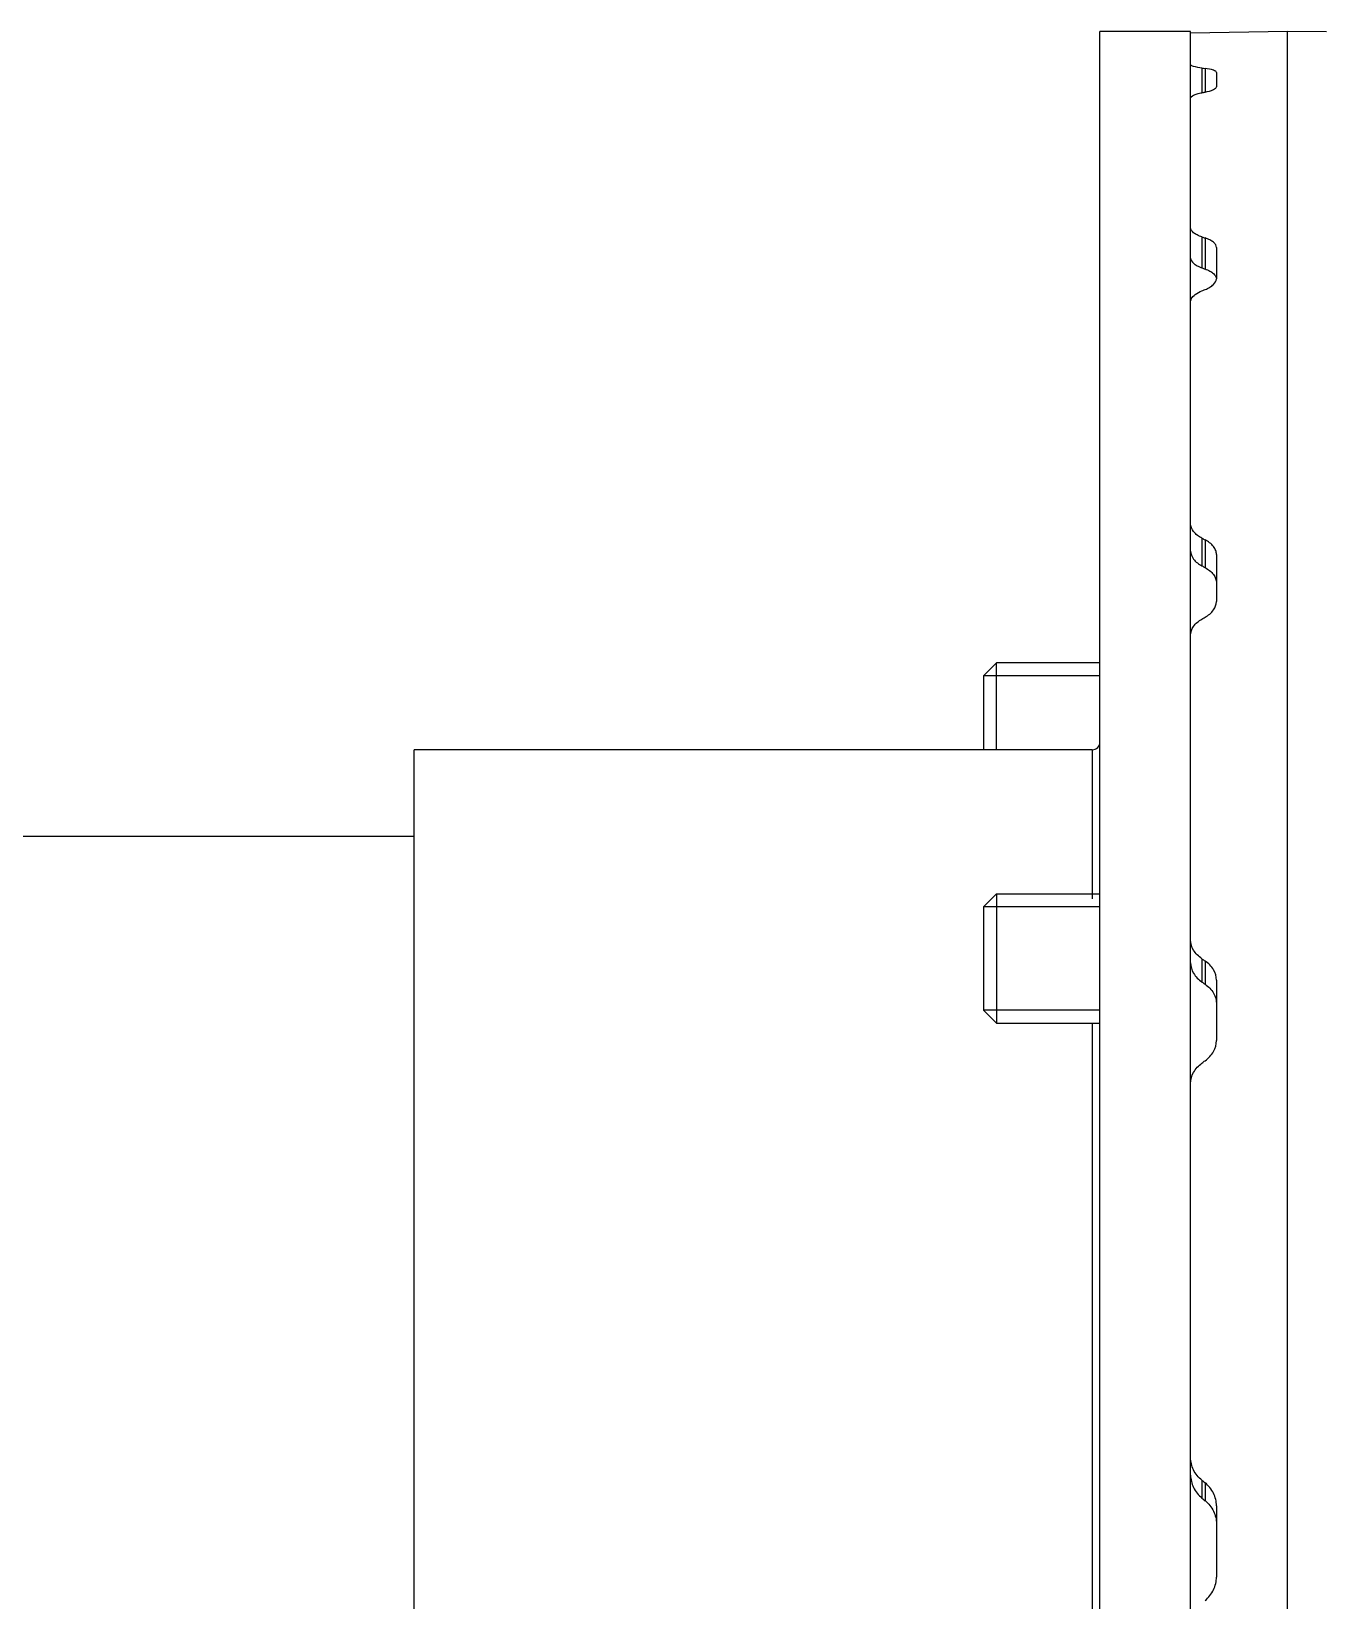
# Model space of a CAD drawing. Header units: millimetres. Extents: x -95754 to 177808, y 34455 to 150605.
# Drawn here: x 174613.8 to 174663.8, y 139669.2 to 139729.8 of the extents above; entities that cross this region are included whole.
import ezdxf

# ---------------------------------------------------------------- set-up
doc = ezdxf.new("R2010")
doc.units = ezdxf.units.MM
doc.header["$LTSCALE"] = 300
doc.layers.add('A-ETC-기계', color=253, linetype='Continuous')

# ---------------------------------------------------------------- blocks, each defined once
blk = doc.blocks.new('A$Cefb55bcc')
at = {"color": 8, "linetype": 'ByBlock', "ltscale": 3}
for p, q in [((499.194, -425.397), (495.696, -425.397)), ((495.696, -675.298), (495.696, -425.398)), ((502.943, -425.397), (499.194, -425.463)), ((499.194, -675.298), (499.194, -425.398)), ((502.943, -675.298), (502.943, -425.397)), ((504.447, -425.411), (502.943, -425.397)), ((499.633, -426.814), (499.633, -427.766)), ((499.755, -426.83), (499.755, -427.741)), ((500.194, -426.984), (500.194, -427.536)), ((499.633, -433.335), (499.633, -434.527)), ((499.755, -433.375), (499.755, -434.572)), ((500.194, -433.744), (500.194, -434.95)), ((499.633, -444.969), (499.633, -446.037)), ((499.755, -445.032), (499.755, -446.103)), ((500.194, -445.6), (500.194, -447.409)), ((491.697, -449.783), (491.197, -450.283)), ((491.697, -453.136), (491.697, -449.783)), ((495.696, -449.783), (491.697, -449.783)), ((491.197, -450.283), (491.197, -453.136)), ((495.696, -450.283), (491.197, -450.283)), ((469.206, -647.559), (469.206, -453.136)), ((495.396, -453.136), (469.206, -453.136)), ((495.396, -453.136), (495.396, -458.898)), ((469.206, -456.485), (423.61, -456.485)), ((491.697, -458.698), (491.197, -459.198)), ((491.197, -459.198), (491.197, -463.197)), ((495.696, -459.198), (491.197, -459.198)), ((491.697, -458.698), (491.697, -463.696)), ((491.697, -458.698), (495.696, -458.698)), ((499.633, -461.208), (499.633, -462.105)), ((499.755, -461.292), (499.755, -462.191)), ((500.194, -462.033), (500.194, -464.366)), ((491.697, -463.696), (491.197, -463.197)), ((495.696, -463.197), (491.197, -463.197)), ((491.697, -463.696), (495.696, -463.696)), ((495.396, -463.696), (495.396, -590.816)), ((499.633, -481.344), (499.633, -482.029)), ((499.755, -481.444), (499.755, -482.131)), ((500.194, -482.327), (500.194, -485.08))]:
    blk.add_line(p, q, dxfattribs=at)
blk.add_arc((495.396, -452.836), 0.3, 270, 0, dxfattribs=at)
at = {"color": 8, "linetype": 'ByBlock', "ltscale": 3, "extrusion": (0, 0, -1)}
for centre, major_axis, ratio, start_param, end_param in [((504.624, -550.717), (-95.6, 95.517), 0.842802, 0.830981, 0.831952), ((504.624, -549.978), (-95.6, -95.517), 0.842802, 2.230721, 2.231692), ((504.624, -551.156), (-103.473, 103.437), 0.677649, 0.935448, 0.936419), ((500.286, -549.548), (-102.329, 102.293), 0.677649, 0.970117, 0.971098), ((504.624, -549.539), (-103.473, -103.437), 0.677649, 2.126253, 2.127224), ((504.624, -551.56), (-110.229, 110.208), 0.534466, 1.040091, 1.041062), ((500.286, -549.149), (-109.01, 108.989), 0.534466, 1.07476, 1.075741), ((504.624, -549.136), (-110.229, -110.208), 0.534466, 2.02161, 2.022582), ((504.624, -551.91), (-115.78, 115.768), 0.406522, 1.144771, 1.145742), ((500.286, -548.802), (-114.499, 114.488), 0.406522, 1.17944, 1.180421), ((504.624, -548.785), (-115.78, -115.768), 0.406522, 1.916931, 1.917902), ((504.624, -552.193), (-120.064, 120.058), 0.289071, 1.249464, 1.250435), ((500.286, -548.523), (-118.736, 118.73), 0.289071, 1.284134, 1.285115)]:
    blk.add_ellipse(centre, major_axis=major_axis, ratio=ratio, start_param=start_param, end_param=end_param, dxfattribs=at)
at = {"color": 8, "linetype": 'ByBlock', "ltscale": 3}
for points, knots in [([(499.633, -426.814), (499.524, -426.8), (499.38, -426.775), (499.235, -426.726), (499.194, -426.687), (499.194, -426.67)], [0, 0, 0, 0, 0.698218, 0.895412, 1, 1, 1, 1]), ([(500.194, -426.984), (500.194, -426.966), (500.155, -426.924), (500.007, -426.87), (499.864, -426.845), (499.755, -426.83)], [0, 0, 0, 0, 0.111184, 0.308854, 1, 1, 1, 1]), ([(499.194, -427.981), (499.194, -427.959), (499.228, -427.907), (499.321, -427.857), (499.46, -427.805), (499.571, -427.779), (499.633, -427.766)], [0, 0, 0, 0, 0.12851, 0.330068, 0.621728, 1, 1, 1, 1]), ([(499.755, -427.741), (499.865, -427.718), (500.01, -427.681), (500.158, -427.605), (500.194, -427.556), (500.194, -427.536)], [0, 0, 0, 0, 0.676632, 0.87769, 1, 1, 1, 1]), ([(499.633, -433.335), (499.57, -433.313), (499.455, -433.267), (499.288, -433.17), (499.194, -433.051), (499.194, -432.975)], [0, 0, 0, 0, 0.34042, 0.617515, 1, 1, 1, 1]), ([(500.194, -433.744), (500.194, -433.708), (500.169, -433.628), (500.075, -433.529), (499.932, -433.442), (499.818, -433.396), (499.755, -433.375)], [0, 0, 0, 0, 0.178551, 0.394062, 0.666606, 1, 1, 1, 1]), ([(499.194, -434.154), (499.194, -434.23), (499.288, -434.352), (499.455, -434.454), (499.57, -434.504), (499.633, -434.527)], [0, 0, 0, 0, 0.382562, 0.660076, 1, 1, 1, 1]), ([(499.755, -434.572), (499.819, -434.595), (499.933, -434.645), (500.102, -434.751), (500.194, -434.876), (500.194, -434.955)], [0, 0, 0, 0, 0.336129, 0.611737, 1, 1, 1, 1]), ([(499.755, -435.367), (499.819, -435.341), (499.934, -435.286), (500.105, -435.168), (500.194, -435.034), (500.194, -434.95)], [0, 0, 0, 0, 0.32947, 0.603118, 1, 1, 1, 1]), ([(499.194, -435.843), (499.194, -435.803), (499.226, -435.688), (499.385, -435.533), (499.541, -435.454), (499.633, -435.417)], [0, 0, 0, 0, 0.187671, 0.534733, 1, 1, 1, 1]), ([(499.633, -444.969), (499.511, -444.905), (499.302, -444.762), (499.194, -444.518), (499.194, -444.41)], [0, 0, 0, 0, 0.560556, 1, 1, 1, 1]), ([(500.194, -445.6), (500.194, -445.546), (500.173, -445.433), (500.044, -445.215), (499.877, -445.096), (499.755, -445.032)], [0, 0, 0, 0, 0.215134, 0.446731, 1, 1, 1, 1]), ([(499.194, -445.465), (499.194, -445.574), (499.302, -445.821), (499.511, -445.969), (499.633, -446.037)], [0, 0, 0, 0, 0.438192, 1, 1, 1, 1]), ([(499.755, -446.103), (499.877, -446.171), (500.088, -446.322), (500.194, -446.572), (500.194, -446.683)], [0, 0, 0, 0, 0.557987, 1, 1, 1, 1]), ([(499.755, -448.019), (499.878, -447.946), (500.09, -447.783), (500.194, -447.524), (500.194, -447.409)], [0, 0, 0, 0, 0.553843, 1, 1, 1, 1]), ([(499.194, -448.71), (499.194, -448.592), (499.296, -448.329), (499.509, -448.164), (499.633, -448.091)], [0, 0, 0, 0, 0.449624, 1, 1, 1, 1]), ([(499.633, -461.208), (499.505, -461.12), (499.286, -460.909), (499.194, -460.612), (499.194, -460.474)], [0, 0, 0, 0, 0.530317, 1, 1, 1, 1]), ([(499.194, -461.36), (499.194, -461.499), (499.287, -461.798), (499.505, -462.013), (499.633, -462.105)], [0, 0, 0, 0, 0.468171, 1, 1, 1, 1]), ([(500.194, -462.033), (500.194, -461.893), (500.104, -461.594), (499.883, -461.381), (499.755, -461.292)], [0, 0, 0, 0, 0.472178, 1, 1, 1, 1]), ([(499.755, -462.191), (499.883, -462.283), (500.103, -462.5), (500.194, -462.802), (500.194, -462.943)], [0, 0, 0, 0, 0.529328, 1, 1, 1, 1]), ([(499.755, -465.143), (499.884, -465.047), (500.104, -464.819), (500.194, -464.51), (500.194, -464.366)], [0, 0, 0, 0, 0.527455, 1, 1, 1, 1]), ([(499.194, -466.018), (499.194, -465.872), (499.283, -465.56), (499.504, -465.33), (499.633, -465.233)], [0, 0, 0, 0, 0.474815, 1, 1, 1, 1]), ([(499.633, -481.344), (499.5, -481.234), (499.278, -480.969), (499.194, -480.629), (499.194, -480.466)], [0, 0, 0, 0, 0.513951, 1, 1, 1, 1]), ([(499.194, -481.144), (499.194, -481.307), (499.279, -481.649), (499.5, -481.917), (499.633, -482.029)], [0, 0, 0, 0, 0.484761, 1, 1, 1, 1]), ([(500.194, -482.327), (500.194, -482.162), (500.111, -481.821), (499.888, -481.554), (499.755, -481.444)], [0, 0, 0, 0, 0.48765, 1, 1, 1, 1]), ([(499.755, -482.131), (499.888, -482.244), (500.11, -482.514), (500.194, -482.857), (500.194, -483.022)], [0, 0, 0, 0, 0.513629, 1, 1, 1, 1]), ([(499.755, -485.991), (499.888, -485.875), (500.11, -485.597), (500.194, -485.249), (500.194, -485.08)], [0, 0, 0, 0, 0.512796, 1, 1, 1, 1])]:
    blk.add_open_spline(points, degree=3, knots=knots, dxfattribs=at)
blk.add_open_spline([(499.194, -427.921), (499.194, -427.93), (499.199, -427.939), (499.205, -427.946)], degree=3, dxfattribs=at)
blk = doc.blocks.new('G$C618AA28F')
at = {"color": 0, "rotation": 180}
blk.add_blockref('A$Cefb55bcc', (-1855.808, -550.145), dxfattribs=at)
blk = doc.blocks.new('4F_기계장비')
at = {"layer": 'A-ETC-기계', "rotation": 180}
blk.add_blockref('G$C618AA28F', (79750.001, -9000.001), dxfattribs=at)

msp = doc.modelspace()

# ---------------------------------------------------------------- block references
at = {"layer": 'A-ETC-기계'}
msp.add_blockref('4F_기계장비', (92553.571, 148605.018), dxfattribs=at)

doc.saveas('drawing.dxf')
